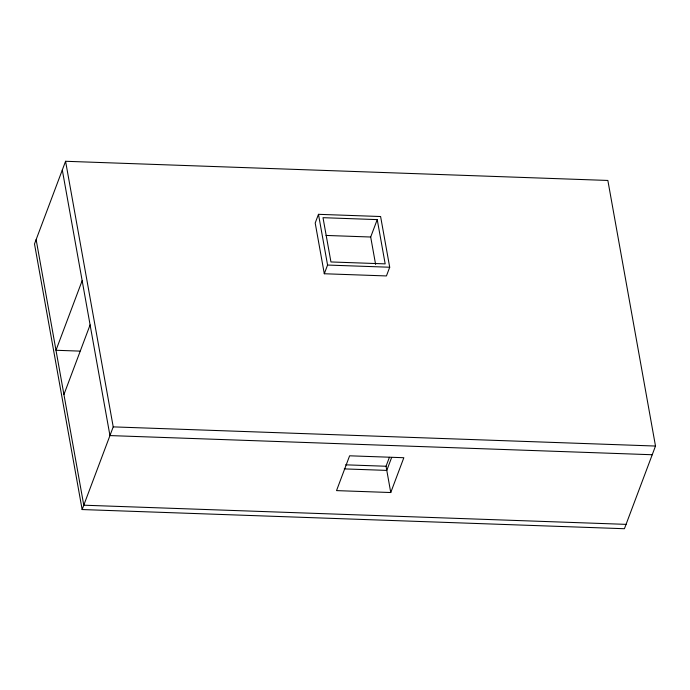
<?xml version="1.0" encoding="UTF-8"?>
<svg xmlns="http://www.w3.org/2000/svg" width="690" height="690" viewBox="0 0 690 690"><rect width="100%" height="100%" fill="white"/><g stroke="black" fill="none" stroke-linecap="round" stroke-linejoin="round"><path stroke-width="1.03" d="M65.576 161.279L34.5 243.958L82.144 509.548L624.424 528.721L655.5 446.042L607.856 180.452L65.576 161.279L113.22 426.877L82.144 509.548M82.162 280.649L55.985 350.27L79.971 351.115M63.929 394.533L90.097 324.912M318.47 214.323L315.201 223.025L324.3 273.749L386.435 275.94L389.703 267.237L380.604 216.522L318.47 214.323L327.569 265.046L324.3 273.749M375.61 264.417L370.694 237.015L377.232 219.61L323.006 217.686L330.95 261.959L385.175 263.873L377.232 219.61M390.756 492.531L403.84 457.72L349.614 455.805L336.53 490.616L390.756 492.531L386.046 466.25L389.41 457.298M391.644 457.47L386.788 470.399L344.258 468.898M326.034 235.437L370.694 237.015M327.569 265.046L389.703 267.237M113.22 426.877L655.5 446.042M652.231 454.745L109.952 435.58L62.307 169.982M345.638 464.827L386.046 466.25M626.063 524.366L83.783 505.201L36.139 239.603"/></g></svg>
